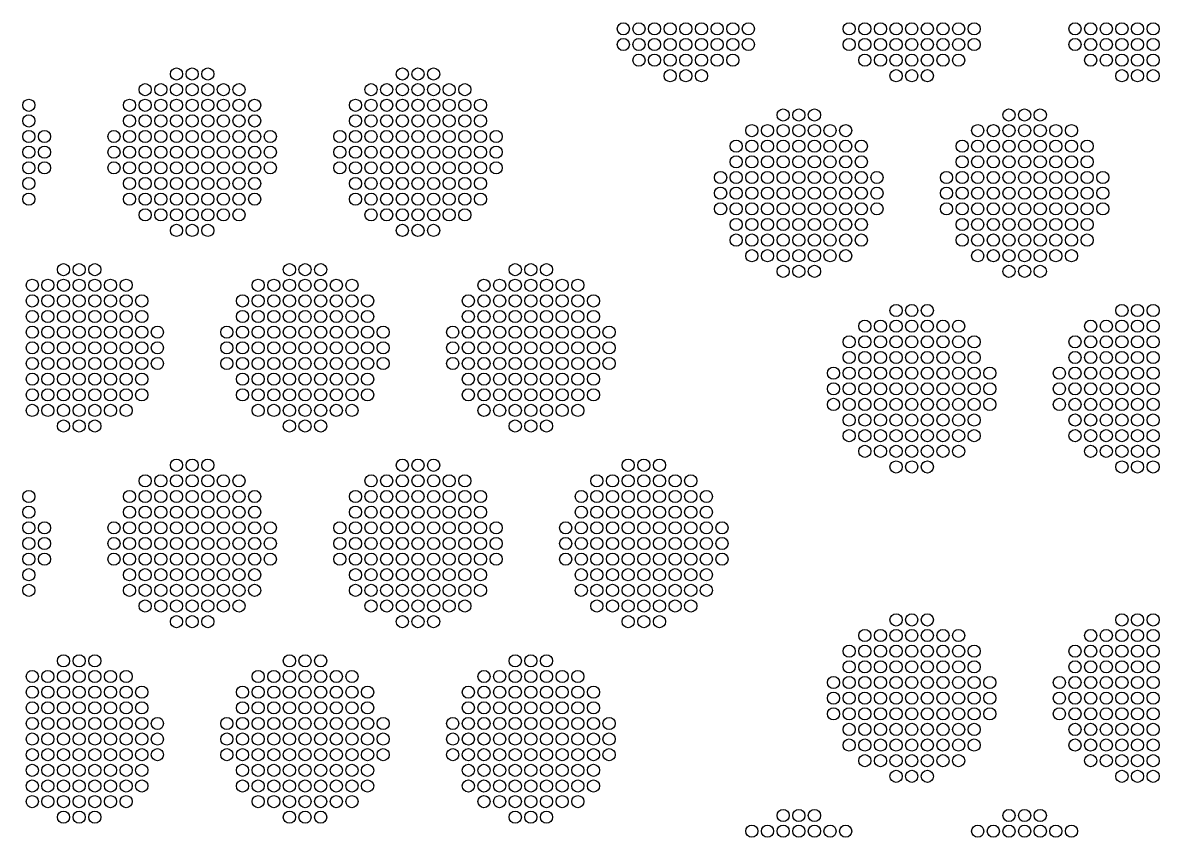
# Model space of a CAD drawing. Extents: x -49 to 54, y -38 to 38.
# Drawn here: x -36.35 to -29.81, y -28.4 to -23.71 of the extents above; entities that cross this region are included whole.
import ezdxf

# ---------------------------------------------------------------- set-up
doc = ezdxf.new("R2010")
doc.units = 0
doc.layers.add('LOWER_ELECTRODE', color=1, linetype='CONTINUOUS')

msp = doc.modelspace()

# ---------------------------------------------------------------- linework, layer by layer
at = {"layer": 'LOWER_ELECTRODE'}
for centre in [(-32.8902, -23.7439), (-32.8002, -23.7439), (-32.7102, -23.7439), (-32.6202, -23.7439), (-32.5302, -23.7439), (-32.4402, -23.7439), (-32.3502, -23.7439), (-32.2602, -23.7439), (-32.1702, -23.7439), (-31.5902, -23.7439), (-31.5002, -23.7439), (-31.4102, -23.7439), (-31.3202, -23.7439), (-31.2302, -23.7439), (-31.1402, -23.7439), (-31.0502, -23.7439), (-30.9602, -23.7439), (-30.8702, -23.7439), (-30.2902, -23.7439), (-30.2002, -23.7439), (-30.1102, -23.7439), (-30.0202, -23.7439), (-29.9302, -23.7439), (-29.8402, -23.7439), (-32.8902, -23.8339), (-32.8002, -23.8339), (-32.7102, -23.8339), (-32.6202, -23.8339), (-32.5302, -23.8339), (-32.4402, -23.8339), (-32.3502, -23.8339), (-32.2602, -23.8339), (-32.1702, -23.8339), (-31.5902, -23.8339), (-31.5002, -23.8339), (-31.4102, -23.8339), (-31.3202, -23.8339), (-31.2302, -23.8339), (-31.1402, -23.8339), (-31.0502, -23.8339), (-30.9602, -23.8339), (-30.8702, -23.8339), (-30.2902, -23.8339), (-30.2002, -23.8339), (-30.1102, -23.8339), (-30.0202, -23.8339), (-29.9302, -23.8339), (-29.8402, -23.8339), (-32.8002, -23.9239), (-32.7102, -23.9239), (-32.6202, -23.9239), (-32.5302, -23.9239), (-32.4402, -23.9239), (-32.3502, -23.9239), (-32.2602, -23.9239), (-31.5002, -23.9239), (-31.4102, -23.9239), (-31.3202, -23.9239), (-31.2302, -23.9239), (-31.1402, -23.9239), (-31.0502, -23.9239), (-30.9602, -23.9239), (-30.2002, -23.9239), (-30.1102, -23.9239), (-30.0202, -23.9239), (-29.9302, -23.9239), (-29.8402, -23.9239), (-35.4621, -24.0041), (-35.3721, -24.0041), (-35.2821, -24.0041), (-34.1621, -24.0041), (-34.0721, -24.0041), (-33.9821, -24.0041), (-32.6202, -24.0139), (-32.5302, -24.0139), (-32.4402, -24.0139), (-31.3202, -24.0139), (-31.2302, -24.0139), (-31.1402, -24.0139), (-30.0202, -24.0139), (-29.9302, -24.0139), (-29.8402, -24.0139), (-35.6421, -24.0941), (-35.5521, -24.0941), (-35.4621, -24.0941), (-35.3721, -24.0941), (-35.2821, -24.0941), (-35.1921, -24.0941), (-35.1021, -24.0941), (-34.3421, -24.0941), (-34.2521, -24.0941), (-34.1621, -24.0941), (-34.0721, -24.0941), (-33.9821, -24.0941), (-33.8921, -24.0941), (-33.8021, -24.0941), (-36.3121, -24.1841), (-35.7321, -24.1841), (-35.6421, -24.1841), (-35.5521, -24.1841), (-35.4621, -24.1841), (-35.3721, -24.1841), (-35.2821, -24.1841), (-35.1921, -24.1841), (-35.1021, -24.1841), (-35.0121, -24.1841), (-34.4321, -24.1841), (-34.3421, -24.1841), (-34.2521, -24.1841), (-34.1621, -24.1841), (-34.0721, -24.1841), (-33.9821, -24.1841), (-33.8921, -24.1841), (-33.8021, -24.1841), (-33.7121, -24.1841), (-31.9702, -24.2398), (-31.8802, -24.2398), (-31.7902, -24.2398), (-30.6702, -24.2398), (-30.5802, -24.2398), (-30.4902, -24.2398), (-36.3121, -24.2741), (-35.7321, -24.2741), (-35.6421, -24.2741), (-35.5521, -24.2741), (-35.4621, -24.2741), (-35.3721, -24.2741), (-35.2821, -24.2741), (-35.1921, -24.2741), (-35.1021, -24.2741), (-35.0121, -24.2741), (-34.4321, -24.2741), (-34.3421, -24.2741), (-34.2521, -24.2741), (-34.1621, -24.2741), (-34.0721, -24.2741), (-33.9821, -24.2741), (-33.8921, -24.2741), (-33.8021, -24.2741), (-33.7121, -24.2741), (-36.3121, -24.3641), (-36.2221, -24.3641), (-35.8221, -24.3641), (-35.7321, -24.3641), (-35.6421, -24.3641), (-35.5521, -24.3641), (-35.4621, -24.3641), (-35.3721, -24.3641), (-35.2821, -24.3641), (-35.1921, -24.3641), (-35.1021, -24.3641), (-35.0121, -24.3641), (-34.9221, -24.3641), (-34.5221, -24.3641), (-34.4321, -24.3641), (-34.3421, -24.3641), (-34.2521, -24.3641), (-34.1621, -24.3641), (-34.0721, -24.3641), (-33.9821, -24.3641), (-33.8921, -24.3641), (-33.8021, -24.3641), (-33.7121, -24.3641), (-33.6221, -24.3641), (-32.1502, -24.3298), (-32.0602, -24.3298), (-31.9702, -24.3298), (-31.8802, -24.3298), (-31.7902, -24.3298), (-31.7002, -24.3298), (-31.6102, -24.3298), (-30.8502, -24.3298), (-30.7602, -24.3298), (-30.6702, -24.3298), (-30.5802, -24.3298), (-30.4902, -24.3298), (-30.4002, -24.3298), (-30.3102, -24.3298), (-32.2402, -24.4198), (-32.1502, -24.4198), (-32.0602, -24.4198), (-31.9702, -24.4198), (-31.8802, -24.4198), (-31.7902, -24.4198), (-31.7002, -24.4198), (-31.6102, -24.4198), (-31.5202, -24.4198), (-30.9402, -24.4198), (-30.8502, -24.4198), (-30.7602, -24.4198), (-30.6702, -24.4198), (-30.5802, -24.4198), (-30.4902, -24.4198), (-30.4002, -24.4198), (-30.3102, -24.4198), (-30.2202, -24.4198), (-36.3121, -24.4541), (-36.2221, -24.4541), (-35.8221, -24.4541), (-35.7321, -24.4541), (-35.6421, -24.4541), (-35.5521, -24.4541), (-35.4621, -24.4541), (-35.3721, -24.4541), (-35.2821, -24.4541), (-35.1921, -24.4541), (-35.1021, -24.4541), (-35.0121, -24.4541), (-34.9221, -24.4541), (-34.5221, -24.4541), (-34.4321, -24.4541), (-34.3421, -24.4541), (-34.2521, -24.4541), (-34.1621, -24.4541), (-34.0721, -24.4541), (-33.9821, -24.4541), (-33.8921, -24.4541), (-33.8021, -24.4541), (-33.7121, -24.4541), (-33.6221, -24.4541), (-36.3121, -24.5441), (-36.2221, -24.5441), (-35.8221, -24.5441), (-35.7321, -24.5441), (-35.6421, -24.5441), (-35.5521, -24.5441), (-35.4621, -24.5441), (-35.3721, -24.5441), (-35.2821, -24.5441), (-35.1921, -24.5441), (-35.1021, -24.5441), (-35.0121, -24.5441), (-34.9221, -24.5441), (-34.5221, -24.5441), (-34.4321, -24.5441), (-34.3421, -24.5441), (-34.2521, -24.5441), (-34.1621, -24.5441), (-34.0721, -24.5441), (-33.9821, -24.5441), (-33.8921, -24.5441), (-33.8021, -24.5441), (-33.7121, -24.5441), (-33.6221, -24.5441), (-32.2402, -24.5098), (-32.1502, -24.5098), (-32.0602, -24.5098), (-31.9702, -24.5098), (-31.8802, -24.5098), (-31.7902, -24.5098), (-31.7002, -24.5098), (-31.6102, -24.5098), (-31.5202, -24.5098), (-30.9402, -24.5098), (-30.8502, -24.5098), (-30.7602, -24.5098), (-30.6702, -24.5098), (-30.5802, -24.5098), (-30.4902, -24.5098), (-30.4002, -24.5098), (-30.3102, -24.5098), (-30.2202, -24.5098), (-32.3302, -24.5998), (-32.2402, -24.5998), (-32.1502, -24.5998), (-32.0602, -24.5998), (-31.9702, -24.5998), (-31.8802, -24.5998), (-31.7902, -24.5998), (-31.7002, -24.5998), (-31.6102, -24.5998), (-31.5202, -24.5998), (-31.4302, -24.5998), (-31.0302, -24.5998), (-30.9402, -24.5998), (-30.8502, -24.5998), (-30.7602, -24.5998), (-30.6702, -24.5998), (-30.5802, -24.5998), (-30.4902, -24.5998), (-30.4002, -24.5998), (-30.3102, -24.5998), (-30.2202, -24.5998), (-30.1302, -24.5998), (-36.3121, -24.6341), (-35.7321, -24.6341), (-35.6421, -24.6341), (-35.5521, -24.6341), (-35.4621, -24.6341), (-35.3721, -24.6341), (-35.2821, -24.6341), (-35.1921, -24.6341), (-35.1021, -24.6341), (-35.0121, -24.6341), (-34.4321, -24.6341), (-34.3421, -24.6341), (-34.2521, -24.6341), (-34.1621, -24.6341), (-34.0721, -24.6341), (-33.9821, -24.6341), (-33.8921, -24.6341), (-33.8021, -24.6341), (-33.7121, -24.6341), (-32.3302, -24.6898), (-32.2402, -24.6898), (-32.1502, -24.6898), (-32.0602, -24.6898), (-31.9702, -24.6898), (-31.8802, -24.6898), (-31.7902, -24.6898), (-31.7002, -24.6898), (-31.6102, -24.6898), (-31.5202, -24.6898), (-31.4302, -24.6898), (-31.0302, -24.6898), (-30.9402, -24.6898), (-30.8502, -24.6898), (-30.7602, -24.6898), (-30.6702, -24.6898), (-30.5802, -24.6898), (-30.4902, -24.6898), (-30.4002, -24.6898), (-30.3102, -24.6898), (-30.2202, -24.6898), (-30.1302, -24.6898), (-36.3121, -24.7241), (-35.7321, -24.7241), (-35.6421, -24.7241), (-35.5521, -24.7241), (-35.4621, -24.7241), (-35.3721, -24.7241), (-35.2821, -24.7241), (-35.1921, -24.7241), (-35.1021, -24.7241), (-35.0121, -24.7241), (-34.4321, -24.7241), (-34.3421, -24.7241), (-34.2521, -24.7241), (-34.1621, -24.7241), (-34.0721, -24.7241), (-33.9821, -24.7241), (-33.8921, -24.7241), (-33.8021, -24.7241), (-33.7121, -24.7241), (-35.6421, -24.8141), (-35.5521, -24.8141), (-35.4621, -24.8141), (-35.3721, -24.8141), (-35.2821, -24.8141), (-35.1921, -24.8141), (-35.1021, -24.8141), (-34.3421, -24.8141), (-34.2521, -24.8141), (-34.1621, -24.8141), (-34.0721, -24.8141), (-33.9821, -24.8141), (-33.8921, -24.8141), (-33.8021, -24.8141), (-32.3302, -24.7798), (-32.2402, -24.7798), (-32.1502, -24.7798), (-32.0602, -24.7798), (-31.9702, -24.7798), (-31.8802, -24.7798), (-31.7902, -24.7798), (-31.7002, -24.7798), (-31.6102, -24.7798), (-31.5202, -24.7798), (-31.4302, -24.7798), (-31.0302, -24.7798), (-30.9402, -24.7798), (-30.8502, -24.7798), (-30.7602, -24.7798), (-30.6702, -24.7798), (-30.5802, -24.7798), (-30.4902, -24.7798), (-30.4002, -24.7798), (-30.3102, -24.7798), (-30.2202, -24.7798), (-30.1302, -24.7798), (-32.2402, -24.8698), (-32.1502, -24.8698), (-32.0602, -24.8698), (-31.9702, -24.8698), (-31.8802, -24.8698), (-31.7902, -24.8698), (-31.7002, -24.8698), (-31.6102, -24.8698), (-31.5202, -24.8698), (-30.9402, -24.8698), (-30.8502, -24.8698), (-30.7602, -24.8698), (-30.6702, -24.8698), (-30.5802, -24.8698), (-30.4902, -24.8698), (-30.4002, -24.8698), (-30.3102, -24.8698), (-30.2202, -24.8698), (-35.4621, -24.9041), (-35.3721, -24.9041), (-35.2821, -24.9041), (-34.1621, -24.9041), (-34.0721, -24.9041), (-33.9821, -24.9041), (-32.2402, -24.9598), (-32.1502, -24.9598), (-32.0602, -24.9598), (-31.9702, -24.9598), (-31.8802, -24.9598), (-31.7902, -24.9598), (-31.7002, -24.9598), (-31.6102, -24.9598), (-31.5202, -24.9598), (-30.9402, -24.9598), (-30.8502, -24.9598), (-30.7602, -24.9598), (-30.6702, -24.9598), (-30.5802, -24.9598), (-30.4902, -24.9598), (-30.4002, -24.9598), (-30.3102, -24.9598), (-30.2202, -24.9598), (-32.1502, -25.0498), (-32.0602, -25.0498), (-31.9702, -25.0498), (-31.8802, -25.0498), (-31.7902, -25.0498), (-31.7002, -25.0498), (-31.6102, -25.0498), (-30.8502, -25.0498), (-30.7602, -25.0498), (-30.6702, -25.0498), (-30.5802, -25.0498), (-30.4902, -25.0498), (-30.4002, -25.0498), (-30.3102, -25.0498), (-36.1121, -25.13), (-36.0221, -25.13), (-35.9321, -25.13), (-34.8121, -25.13), (-34.7221, -25.13), (-34.6321, -25.13), (-33.5121, -25.13), (-33.4221, -25.13), (-33.3321, -25.13), (-31.9702, -25.1398), (-31.8802, -25.1398), (-31.7902, -25.1398), (-30.6702, -25.1398), (-30.5802, -25.1398), (-30.4902, -25.1398), (-36.2921, -25.22), (-36.2021, -25.22), (-36.1121, -25.22), (-36.0221, -25.22), (-35.9321, -25.22), (-35.8421, -25.22), (-35.7521, -25.22), (-34.9921, -25.22), (-34.9021, -25.22), (-34.8121, -25.22), (-34.7221, -25.22), (-34.6321, -25.22), (-34.5421, -25.22), (-34.4521, -25.22), (-33.6921, -25.22), (-33.6021, -25.22), (-33.5121, -25.22), (-33.4221, -25.22), (-33.3321, -25.22), (-33.2421, -25.22), (-33.1521, -25.22), (-36.2921, -25.31), (-36.2021, -25.31), (-36.1121, -25.31), (-36.0221, -25.31), (-35.9321, -25.31), (-35.8421, -25.31), (-35.7521, -25.31), (-35.6621, -25.31), (-35.0821, -25.31), (-34.9921, -25.31), (-34.9021, -25.31), (-34.8121, -25.31), (-34.7221, -25.31), (-34.6321, -25.31), (-34.5421, -25.31), (-34.4521, -25.31), (-34.3621, -25.31), (-33.7821, -25.31), (-33.6921, -25.31), (-33.6021, -25.31), (-33.5121, -25.31), (-33.4221, -25.31), (-33.3321, -25.31), (-33.2421, -25.31), (-33.1521, -25.31), (-33.0621, -25.31), (-36.2921, -25.4), (-36.2021, -25.4), (-36.1121, -25.4), (-36.0221, -25.4), (-35.9321, -25.4), (-35.8421, -25.4), (-35.7521, -25.4), (-35.6621, -25.4), (-35.0821, -25.4), (-34.9921, -25.4), (-34.9021, -25.4), (-34.8121, -25.4), (-34.7221, -25.4), (-34.6321, -25.4), (-34.5421, -25.4), (-34.4521, -25.4), (-34.3621, -25.4), (-33.7821, -25.4), (-33.6921, -25.4), (-33.6021, -25.4), (-33.5121, -25.4), (-33.4221, -25.4), (-33.3321, -25.4), (-33.2421, -25.4), (-33.1521, -25.4), (-33.0621, -25.4), (-31.3202, -25.3656), (-31.2302, -25.3656), (-31.1402, -25.3656), (-30.0202, -25.3656), (-29.9302, -25.3656), (-29.8402, -25.3656), (-31.5002, -25.4556), (-31.4102, -25.4556), (-31.3202, -25.4556), (-31.2302, -25.4556), (-31.1402, -25.4556), (-31.0502, -25.4556), (-30.9602, -25.4556), (-30.2002, -25.4556), (-30.1102, -25.4556), (-30.0202, -25.4556), (-29.9302, -25.4556), (-29.8402, -25.4556), (-36.2921, -25.49), (-36.2021, -25.49), (-36.1121, -25.49), (-36.0221, -25.49), (-35.9321, -25.49), (-35.8421, -25.49), (-35.7521, -25.49), (-35.6621, -25.49), (-35.5721, -25.49), (-35.1721, -25.49), (-35.0821, -25.49), (-34.9921, -25.49), (-34.9021, -25.49), (-34.8121, -25.49), (-34.7221, -25.49), (-34.6321, -25.49), (-34.5421, -25.49), (-34.4521, -25.49), (-34.3621, -25.49), (-34.2721, -25.49), (-33.8721, -25.49), (-33.7821, -25.49), (-33.6921, -25.49), (-33.6021, -25.49), (-33.5121, -25.49), (-33.4221, -25.49), (-33.3321, -25.49), (-33.2421, -25.49), (-33.1521, -25.49), (-33.0621, -25.49), (-32.9721, -25.49), (-31.5902, -25.5456), (-31.5002, -25.5456), (-31.4102, -25.5456), (-31.3202, -25.5456), (-31.2302, -25.5456), (-31.1402, -25.5456), (-31.0502, -25.5456), (-30.9602, -25.5456), (-30.8702, -25.5456), (-30.2902, -25.5456), (-30.2002, -25.5456), (-30.1102, -25.5456), (-30.0202, -25.5456), (-29.9302, -25.5456), (-29.8402, -25.5456), (-36.2921, -25.58), (-36.2021, -25.58), (-36.1121, -25.58), (-36.0221, -25.58), (-35.9321, -25.58), (-35.8421, -25.58), (-35.7521, -25.58), (-35.6621, -25.58), (-35.5721, -25.58), (-35.1721, -25.58), (-35.0821, -25.58), (-34.9921, -25.58), (-34.9021, -25.58), (-34.8121, -25.58), (-34.7221, -25.58), (-34.6321, -25.58), (-34.5421, -25.58), (-34.4521, -25.58), (-34.3621, -25.58), (-34.2721, -25.58), (-33.8721, -25.58), (-33.7821, -25.58), (-33.6921, -25.58), (-33.6021, -25.58), (-33.5121, -25.58), (-33.4221, -25.58), (-33.3321, -25.58), (-33.2421, -25.58), (-33.1521, -25.58), (-33.0621, -25.58), (-32.9721, -25.58), (-36.2921, -25.67), (-36.2021, -25.67), (-36.1121, -25.67), (-36.0221, -25.67), (-35.9321, -25.67), (-35.8421, -25.67), (-35.7521, -25.67), (-35.6621, -25.67), (-35.5721, -25.67), (-35.1721, -25.67), (-35.0821, -25.67), (-34.9921, -25.67), (-34.9021, -25.67), (-34.8121, -25.67), (-34.7221, -25.67), (-34.6321, -25.67), (-34.5421, -25.67), (-34.4521, -25.67), (-34.3621, -25.67), (-34.2721, -25.67), (-33.8721, -25.67), (-33.7821, -25.67), (-33.6921, -25.67), (-33.6021, -25.67), (-33.5121, -25.67), (-33.4221, -25.67), (-33.3321, -25.67), (-33.2421, -25.67), (-33.1521, -25.67), (-33.0621, -25.67), (-32.9721, -25.67), (-31.5902, -25.6356), (-31.5002, -25.6356), (-31.4102, -25.6356), (-31.3202, -25.6356), (-31.2302, -25.6356), (-31.1402, -25.6356), (-31.0502, -25.6356), (-30.9602, -25.6356), (-30.8702, -25.6356), (-30.2902, -25.6356), (-30.2002, -25.6356), (-30.1102, -25.6356), (-30.0202, -25.6356), (-29.9302, -25.6356), (-29.8402, -25.6356), (-31.6802, -25.7256), (-31.5902, -25.7256), (-31.5002, -25.7256), (-31.4102, -25.7256), (-31.3202, -25.7256), (-31.2302, -25.7256), (-31.1402, -25.7256), (-31.0502, -25.7256), (-30.9602, -25.7256), (-30.8702, -25.7256), (-30.7802, -25.7256), (-30.3802, -25.7256), (-30.2902, -25.7256), (-30.2002, -25.7256), (-30.1102, -25.7256), (-30.0202, -25.7256), (-29.9302, -25.7256), (-29.8402, -25.7256), (-36.2921, -25.76), (-36.2021, -25.76), (-36.1121, -25.76), (-36.0221, -25.76), (-35.9321, -25.76), (-35.8421, -25.76), (-35.7521, -25.76), (-35.6621, -25.76), (-35.0821, -25.76), (-34.9921, -25.76), (-34.9021, -25.76), (-34.8121, -25.76), (-34.7221, -25.76), (-34.6321, -25.76), (-34.5421, -25.76), (-34.4521, -25.76), (-34.3621, -25.76), (-33.7821, -25.76), (-33.6921, -25.76), (-33.6021, -25.76), (-33.5121, -25.76), (-33.4221, -25.76), (-33.3321, -25.76), (-33.2421, -25.76), (-33.1521, -25.76), (-33.0621, -25.76), (-36.2921, -25.85), (-36.2021, -25.85), (-36.1121, -25.85), (-36.0221, -25.85), (-35.9321, -25.85), (-35.8421, -25.85), (-35.7521, -25.85), (-35.6621, -25.85), (-35.0821, -25.85), (-34.9921, -25.85), (-34.9021, -25.85), (-34.8121, -25.85), (-34.7221, -25.85), (-34.6321, -25.85), (-34.5421, -25.85), (-34.4521, -25.85), (-34.3621, -25.85), (-33.7821, -25.85), (-33.6921, -25.85), (-33.6021, -25.85), (-33.5121, -25.85), (-33.4221, -25.85), (-33.3321, -25.85), (-33.2421, -25.85), (-33.1521, -25.85), (-33.0621, -25.85), (-31.6802, -25.8156), (-31.5902, -25.8156), (-31.5002, -25.8156), (-31.4102, -25.8156), (-31.3202, -25.8156), (-31.2302, -25.8156), (-31.1402, -25.8156), (-31.0502, -25.8156), (-30.9602, -25.8156), (-30.8702, -25.8156), (-30.7802, -25.8156), (-30.3802, -25.8156), (-30.2902, -25.8156), (-30.2002, -25.8156), (-30.1102, -25.8156), (-30.0202, -25.8156), (-29.9302, -25.8156), (-29.8402, -25.8156), (-36.2921, -25.94), (-36.2021, -25.94), (-36.1121, -25.94), (-36.0221, -25.94), (-35.9321, -25.94), (-35.8421, -25.94), (-35.7521, -25.94), (-34.9921, -25.94), (-34.9021, -25.94), (-34.8121, -25.94), (-34.7221, -25.94), (-34.6321, -25.94), (-34.5421, -25.94), (-34.4521, -25.94), (-33.6921, -25.94), (-33.6021, -25.94), (-33.5121, -25.94), (-33.4221, -25.94), (-33.3321, -25.94), (-33.2421, -25.94), (-33.1521, -25.94), (-31.6802, -25.9056), (-31.5902, -25.9056), (-31.5002, -25.9056), (-31.4102, -25.9056), (-31.3202, -25.9056), (-31.2302, -25.9056), (-31.1402, -25.9056), (-31.0502, -25.9056), (-30.9602, -25.9056), (-30.8702, -25.9056), (-30.7802, -25.9056), (-30.3802, -25.9056), (-30.2902, -25.9056), (-30.2002, -25.9056), (-30.1102, -25.9056), (-30.0202, -25.9056), (-29.9302, -25.9056), (-29.8402, -25.9056), (-31.5902, -25.9956), (-31.5002, -25.9956), (-31.4102, -25.9956), (-31.3202, -25.9956), (-31.2302, -25.9956), (-31.1402, -25.9956), (-31.0502, -25.9956), (-30.9602, -25.9956), (-30.8702, -25.9956), (-30.2902, -25.9956), (-30.2002, -25.9956), (-30.1102, -25.9956), (-30.0202, -25.9956), (-29.9302, -25.9956), (-29.8402, -25.9956), (-36.1121, -26.03), (-36.0221, -26.03), (-35.9321, -26.03), (-34.8121, -26.03), (-34.7221, -26.03), (-34.6321, -26.03), (-33.5121, -26.03), (-33.4221, -26.03), (-33.3321, -26.03), (-31.5902, -26.0856), (-31.5002, -26.0856), (-31.4102, -26.0856), (-31.3202, -26.0856), (-31.2302, -26.0856), (-31.1402, -26.0856), (-31.0502, -26.0856), (-30.9602, -26.0856), (-30.8702, -26.0856), (-30.2902, -26.0856), (-30.2002, -26.0856), (-30.1102, -26.0856), (-30.0202, -26.0856), (-29.9302, -26.0856), (-29.8402, -26.0856), (-31.5002, -26.1756), (-31.4102, -26.1756), (-31.3202, -26.1756), (-31.2302, -26.1756), (-31.1402, -26.1756), (-31.0502, -26.1756), (-30.9602, -26.1756), (-30.2002, -26.1756), (-30.1102, -26.1756), (-30.0202, -26.1756), (-29.9302, -26.1756), (-29.8402, -26.1756), (-35.4621, -26.2558), (-35.3721, -26.2558), (-35.2821, -26.2558), (-34.1621, -26.2558), (-34.0721, -26.2558), (-33.9821, -26.2558), (-32.8621, -26.2558), (-32.7721, -26.2558), (-32.6821, -26.2558), (-31.3202, -26.2656), (-31.2302, -26.2656), (-31.1402, -26.2656), (-30.0202, -26.2656), (-29.9302, -26.2656), (-29.8402, -26.2656), (-35.6421, -26.3458), (-35.5521, -26.3458), (-35.4621, -26.3458), (-35.3721, -26.3458), (-35.2821, -26.3458), (-35.1921, -26.3458), (-35.1021, -26.3458), (-34.3421, -26.3458), (-34.2521, -26.3458), (-34.1621, -26.3458), (-34.0721, -26.3458), (-33.9821, -26.3458), (-33.8921, -26.3458), (-33.8021, -26.3458), (-33.0421, -26.3458), (-32.9521, -26.3458), (-32.8621, -26.3458), (-32.7721, -26.3458), (-32.6821, -26.3458), (-32.5921, -26.3458), (-32.5021, -26.3458), (-36.3121, -26.4358), (-35.7321, -26.4358), (-35.6421, -26.4358), (-35.5521, -26.4358), (-35.4621, -26.4358), (-35.3721, -26.4358), (-35.2821, -26.4358), (-35.1921, -26.4358), (-35.1021, -26.4358), (-35.0121, -26.4358), (-34.4321, -26.4358), (-34.3421, -26.4358), (-34.2521, -26.4358), (-34.1621, -26.4358), (-34.0721, -26.4358), (-33.9821, -26.4358), (-33.8921, -26.4358), (-33.8021, -26.4358), (-33.7121, -26.4358), (-33.1321, -26.4358), (-33.0421, -26.4358), (-32.9521, -26.4358), (-32.8621, -26.4358), (-32.7721, -26.4358), (-32.6821, -26.4358), (-32.5921, -26.4358), (-32.5021, -26.4358), (-32.4121, -26.4358), (-36.3121, -26.5258), (-35.7321, -26.5258), (-35.6421, -26.5258), (-35.5521, -26.5258), (-35.4621, -26.5258), (-35.3721, -26.5258), (-35.2821, -26.5258), (-35.1921, -26.5258), (-35.1021, -26.5258), (-35.0121, -26.5258), (-34.4321, -26.5258), (-34.3421, -26.5258), (-34.2521, -26.5258), (-34.1621, -26.5258), (-34.0721, -26.5258), (-33.9821, -26.5258), (-33.8921, -26.5258), (-33.8021, -26.5258), (-33.7121, -26.5258), (-33.1321, -26.5258), (-33.0421, -26.5258), (-32.9521, -26.5258), (-32.8621, -26.5258), (-32.7721, -26.5258), (-32.6821, -26.5258), (-32.5921, -26.5258), (-32.5021, -26.5258), (-32.4121, -26.5258), (-36.3121, -26.6158), (-36.2221, -26.6158), (-35.8221, -26.6158), (-35.7321, -26.6158), (-35.6421, -26.6158), (-35.5521, -26.6158), (-35.4621, -26.6158), (-35.3721, -26.6158), (-35.2821, -26.6158), (-35.1921, -26.6158), (-35.1021, -26.6158), (-35.0121, -26.6158), (-34.9221, -26.6158), (-34.5221, -26.6158), (-34.4321, -26.6158), (-34.3421, -26.6158), (-34.2521, -26.6158), (-34.1621, -26.6158), (-34.0721, -26.6158), (-33.9821, -26.6158), (-33.8921, -26.6158), (-33.8021, -26.6158), (-33.7121, -26.6158), (-33.6221, -26.6158), (-33.2221, -26.6158), (-33.1321, -26.6158), (-33.0421, -26.6158), (-32.9521, -26.6158), (-32.8621, -26.6158), (-32.7721, -26.6158), (-32.6821, -26.6158), (-32.5921, -26.6158), (-32.5021, -26.6158), (-32.4121, -26.6158), (-32.3221, -26.6158), (-36.3121, -26.7058), (-36.2221, -26.7058), (-35.8221, -26.7058), (-35.7321, -26.7058), (-35.6421, -26.7058), (-35.5521, -26.7058), (-35.4621, -26.7058), (-35.3721, -26.7058), (-35.2821, -26.7058), (-35.1921, -26.7058), (-35.1021, -26.7058), (-35.0121, -26.7058), (-34.9221, -26.7058), (-34.5221, -26.7058), (-34.4321, -26.7058), (-34.3421, -26.7058), (-34.2521, -26.7058), (-34.1621, -26.7058), (-34.0721, -26.7058), (-33.9821, -26.7058), (-33.8921, -26.7058), (-33.8021, -26.7058), (-33.7121, -26.7058), (-33.6221, -26.7058), (-33.2221, -26.7058), (-33.1321, -26.7058), (-33.0421, -26.7058), (-32.9521, -26.7058), (-32.8621, -26.7058), (-32.7721, -26.7058), (-32.6821, -26.7058), (-32.5921, -26.7058), (-32.5021, -26.7058), (-32.4121, -26.7058), (-32.3221, -26.7058), (-36.3121, -26.7958), (-36.2221, -26.7958), (-35.8221, -26.7958), (-35.7321, -26.7958), (-35.6421, -26.7958), (-35.5521, -26.7958), (-35.4621, -26.7958), (-35.3721, -26.7958), (-35.2821, -26.7958), (-35.1921, -26.7958), (-35.1021, -26.7958), (-35.0121, -26.7958), (-34.9221, -26.7958), (-34.5221, -26.7958), (-34.4321, -26.7958), (-34.3421, -26.7958), (-34.2521, -26.7958), (-34.1621, -26.7958), (-34.0721, -26.7958), (-33.9821, -26.7958), (-33.8921, -26.7958), (-33.8021, -26.7958), (-33.7121, -26.7958), (-33.6221, -26.7958), (-33.2221, -26.7958), (-33.1321, -26.7958), (-33.0421, -26.7958), (-32.9521, -26.7958), (-32.8621, -26.7958), (-32.7721, -26.7958), (-32.6821, -26.7958), (-32.5921, -26.7958), (-32.5021, -26.7958), (-32.4121, -26.7958), (-32.3221, -26.7958), (-36.3121, -26.8858), (-35.7321, -26.8858), (-35.6421, -26.8858), (-35.5521, -26.8858), (-35.4621, -26.8858), (-35.3721, -26.8858), (-35.2821, -26.8858), (-35.1921, -26.8858), (-35.1021, -26.8858), (-35.0121, -26.8858), (-34.4321, -26.8858), (-34.3421, -26.8858), (-34.2521, -26.8858), (-34.1621, -26.8858), (-34.0721, -26.8858), (-33.9821, -26.8858), (-33.8921, -26.8858), (-33.8021, -26.8858), (-33.7121, -26.8858), (-33.1321, -26.8858), (-33.0421, -26.8858), (-32.9521, -26.8858), (-32.8621, -26.8858), (-32.7721, -26.8858), (-32.6821, -26.8858), (-32.5921, -26.8858), (-32.5021, -26.8858), (-32.4121, -26.8858), (-36.3121, -26.9758), (-35.7321, -26.9758), (-35.6421, -26.9758), (-35.5521, -26.9758), (-35.4621, -26.9758), (-35.3721, -26.9758), (-35.2821, -26.9758), (-35.1921, -26.9758), (-35.1021, -26.9758), (-35.0121, -26.9758), (-34.4321, -26.9758), (-34.3421, -26.9758), (-34.2521, -26.9758), (-34.1621, -26.9758), (-34.0721, -26.9758), (-33.9821, -26.9758), (-33.8921, -26.9758), (-33.8021, -26.9758), (-33.7121, -26.9758), (-33.1321, -26.9758), (-33.0421, -26.9758), (-32.9521, -26.9758), (-32.8621, -26.9758), (-32.7721, -26.9758), (-32.6821, -26.9758), (-32.5921, -26.9758), (-32.5021, -26.9758), (-32.4121, -26.9758), (-35.6421, -27.0658), (-35.5521, -27.0658), (-35.4621, -27.0658), (-35.3721, -27.0658), (-35.2821, -27.0658), (-35.1921, -27.0658), (-35.1021, -27.0658), (-34.3421, -27.0658), (-34.2521, -27.0658), (-34.1621, -27.0658), (-34.0721, -27.0658), (-33.9821, -27.0658), (-33.8921, -27.0658), (-33.8021, -27.0658), (-33.0421, -27.0658), (-32.9521, -27.0658), (-32.8621, -27.0658), (-32.7721, -27.0658), (-32.6821, -27.0658), (-32.5921, -27.0658), (-32.5021, -27.0658), (-35.4621, -27.1558), (-35.3721, -27.1558), (-35.2821, -27.1558), (-34.1621, -27.1558), (-34.0721, -27.1558), (-33.9821, -27.1558), (-32.8621, -27.1558), (-32.7721, -27.1558), (-32.6821, -27.1558), (-31.3202, -27.146), (-31.2302, -27.146), (-31.1402, -27.146), (-30.0202, -27.146), (-29.9302, -27.146), (-29.8402, -27.146), (-31.5002, -27.236), (-31.4102, -27.236), (-31.3202, -27.236), (-31.2302, -27.236), (-31.1402, -27.236), (-31.0502, -27.236), (-30.9602, -27.236), (-30.2002, -27.236), (-30.1102, -27.236), (-30.0202, -27.236), (-29.9302, -27.236), (-29.8402, -27.236), (-31.5902, -27.326), (-31.5002, -27.326), (-31.4102, -27.326), (-31.3202, -27.326), (-31.2302, -27.326), (-31.1402, -27.326), (-31.0502, -27.326), (-30.9602, -27.326), (-30.8702, -27.326), (-30.2902, -27.326), (-30.2002, -27.326), (-30.1102, -27.326), (-30.0202, -27.326), (-29.9302, -27.326), (-29.8402, -27.326), (-36.1121, -27.3816), (-36.0221, -27.3816), (-35.9321, -27.3816), (-34.8121, -27.3816), (-34.7221, -27.3816), (-34.6321, -27.3816), (-33.5121, -27.3816), (-33.4221, -27.3816), (-33.3321, -27.3816), (-31.5902, -27.416), (-31.5002, -27.416), (-31.4102, -27.416), (-31.3202, -27.416), (-31.2302, -27.416), (-31.1402, -27.416), (-31.0502, -27.416), (-30.9602, -27.416), (-30.8702, -27.416), (-30.2902, -27.416), (-30.2002, -27.416), (-30.1102, -27.416), (-30.0202, -27.416), (-29.9302, -27.416), (-29.8402, -27.416), (-36.2921, -27.4716), (-36.2021, -27.4716), (-36.1121, -27.4716), (-36.0221, -27.4716), (-35.9321, -27.4716), (-35.8421, -27.4716), (-35.7521, -27.4716), (-34.9921, -27.4716), (-34.9021, -27.4716), (-34.8121, -27.4716), (-34.7221, -27.4716), (-34.6321, -27.4716), (-34.5421, -27.4716), (-34.4521, -27.4716), (-33.6921, -27.4716), (-33.6021, -27.4716), (-33.5121, -27.4716), (-33.4221, -27.4716), (-33.3321, -27.4716), (-33.2421, -27.4716), (-33.1521, -27.4716), (-31.6802, -27.506), (-31.5902, -27.506), (-31.5002, -27.506), (-31.4102, -27.506), (-31.3202, -27.506), (-31.2302, -27.506), (-31.1402, -27.506), (-31.0502, -27.506), (-30.9602, -27.506), (-30.8702, -27.506), (-30.7802, -27.506), (-30.3802, -27.506), (-30.2902, -27.506), (-30.2002, -27.506), (-30.1102, -27.506), (-30.0202, -27.506), (-29.9302, -27.506), (-29.8402, -27.506), (-36.2921, -27.5616), (-36.2021, -27.5616), (-36.1121, -27.5616), (-36.0221, -27.5616), (-35.9321, -27.5616), (-35.8421, -27.5616), (-35.7521, -27.5616), (-35.6621, -27.5616), (-35.0821, -27.5616), (-34.9921, -27.5616), (-34.9021, -27.5616), (-34.8121, -27.5616), (-34.7221, -27.5616), (-34.6321, -27.5616), (-34.5421, -27.5616), (-34.4521, -27.5616), (-34.3621, -27.5616), (-33.7821, -27.5616), (-33.6921, -27.5616), (-33.6021, -27.5616), (-33.5121, -27.5616), (-33.4221, -27.5616), (-33.3321, -27.5616), (-33.2421, -27.5616), (-33.1521, -27.5616), (-33.0621, -27.5616), (-31.6802, -27.596), (-31.5902, -27.596), (-31.5002, -27.596), (-31.4102, -27.596), (-31.3202, -27.596), (-31.2302, -27.596), (-31.1402, -27.596), (-31.0502, -27.596), (-30.9602, -27.596), (-30.8702, -27.596), (-30.7802, -27.596), (-30.3802, -27.596), (-30.2902, -27.596), (-30.2002, -27.596), (-30.1102, -27.596), (-30.0202, -27.596), (-29.9302, -27.596), (-29.8402, -27.596), (-36.2921, -27.6516), (-36.2021, -27.6516), (-36.1121, -27.6516), (-36.0221, -27.6516), (-35.9321, -27.6516), (-35.8421, -27.6516), (-35.7521, -27.6516), (-35.6621, -27.6516), (-35.0821, -27.6516), (-34.9921, -27.6516), (-34.9021, -27.6516), (-34.8121, -27.6516), (-34.7221, -27.6516), (-34.6321, -27.6516), (-34.5421, -27.6516), (-34.4521, -27.6516), (-34.3621, -27.6516), (-33.7821, -27.6516), (-33.6921, -27.6516), (-33.6021, -27.6516), (-33.5121, -27.6516), (-33.4221, -27.6516), (-33.3321, -27.6516), (-33.2421, -27.6516), (-33.1521, -27.6516), (-33.0621, -27.6516), (-31.6802, -27.686), (-31.5902, -27.686), (-31.5002, -27.686), (-31.4102, -27.686), (-31.3202, -27.686), (-31.2302, -27.686), (-31.1402, -27.686), (-31.0502, -27.686), (-30.9602, -27.686), (-30.8702, -27.686), (-30.7802, -27.686), (-30.3802, -27.686), (-30.2902, -27.686), (-30.2002, -27.686), (-30.1102, -27.686), (-30.0202, -27.686), (-29.9302, -27.686), (-29.8402, -27.686), (-36.2921, -27.7416), (-36.2021, -27.7416), (-36.1121, -27.7416), (-36.0221, -27.7416), (-35.9321, -27.7416), (-35.8421, -27.7416), (-35.7521, -27.7416), (-35.6621, -27.7416), (-35.5721, -27.7416), (-35.1721, -27.7416), (-35.0821, -27.7416), (-34.9921, -27.7416), (-34.9021, -27.7416), (-34.8121, -27.7416), (-34.7221, -27.7416), (-34.6321, -27.7416), (-34.5421, -27.7416), (-34.4521, -27.7416), (-34.3621, -27.7416), (-34.2721, -27.7416), (-33.8721, -27.7416), (-33.7821, -27.7416), (-33.6921, -27.7416), (-33.6021, -27.7416), (-33.5121, -27.7416), (-33.4221, -27.7416), (-33.3321, -27.7416), (-33.2421, -27.7416), (-33.1521, -27.7416), (-33.0621, -27.7416), (-32.9721, -27.7416), (-36.2921, -27.8316), (-36.2021, -27.8316), (-36.1121, -27.8316), (-36.0221, -27.8316), (-35.9321, -27.8316), (-35.8421, -27.8316), (-35.7521, -27.8316), (-35.6621, -27.8316), (-35.5721, -27.8316), (-35.1721, -27.8316), (-35.0821, -27.8316), (-34.9921, -27.8316), (-34.9021, -27.8316), (-34.8121, -27.8316), (-34.7221, -27.8316), (-34.6321, -27.8316), (-34.5421, -27.8316), (-34.4521, -27.8316), (-34.3621, -27.8316), (-34.2721, -27.8316), (-33.8721, -27.8316), (-33.7821, -27.8316), (-33.6921, -27.8316), (-33.6021, -27.8316), (-33.5121, -27.8316), (-33.4221, -27.8316), (-33.3321, -27.8316), (-33.2421, -27.8316), (-33.1521, -27.8316), (-33.0621, -27.8316), (-32.9721, -27.8316), (-31.5902, -27.776), (-31.5002, -27.776), (-31.4102, -27.776), (-31.3202, -27.776), (-31.2302, -27.776), (-31.1402, -27.776), (-31.0502, -27.776), (-30.9602, -27.776), (-30.8702, -27.776), (-30.2902, -27.776), (-30.2002, -27.776), (-30.1102, -27.776), (-30.0202, -27.776), (-29.9302, -27.776), (-29.8402, -27.776), (-31.5902, -27.866), (-31.5002, -27.866), (-31.4102, -27.866), (-31.3202, -27.866), (-31.2302, -27.866), (-31.1402, -27.866), (-31.0502, -27.866), (-30.9602, -27.866), (-30.8702, -27.866), (-30.2902, -27.866), (-30.2002, -27.866), (-30.1102, -27.866), (-30.0202, -27.866), (-29.9302, -27.866), (-29.8402, -27.866), (-36.2921, -27.9216), (-36.2021, -27.9216), (-36.1121, -27.9216), (-36.0221, -27.9216), (-35.9321, -27.9216), (-35.8421, -27.9216), (-35.7521, -27.9216), (-35.6621, -27.9216), (-35.5721, -27.9216), (-35.1721, -27.9216), (-35.0821, -27.9216), (-34.9921, -27.9216), (-34.9021, -27.9216), (-34.8121, -27.9216), (-34.7221, -27.9216), (-34.6321, -27.9216), (-34.5421, -27.9216), (-34.4521, -27.9216), (-34.3621, -27.9216), (-34.2721, -27.9216), (-33.8721, -27.9216), (-33.7821, -27.9216), (-33.6921, -27.9216), (-33.6021, -27.9216), (-33.5121, -27.9216), (-33.4221, -27.9216), (-33.3321, -27.9216), (-33.2421, -27.9216), (-33.1521, -27.9216), (-33.0621, -27.9216), (-32.9721, -27.9216), (-31.5002, -27.956), (-31.4102, -27.956), (-31.3202, -27.956), (-31.2302, -27.956), (-31.1402, -27.956), (-31.0502, -27.956), (-30.9602, -27.956), (-30.2002, -27.956), (-30.1102, -27.956), (-30.0202, -27.956), (-29.9302, -27.956), (-29.8402, -27.956), (-36.2921, -28.0116), (-36.2021, -28.0116), (-36.1121, -28.0116), (-36.0221, -28.0116), (-35.9321, -28.0116), (-35.8421, -28.0116), (-35.7521, -28.0116), (-35.6621, -28.0116), (-35.0821, -28.0116), (-34.9921, -28.0116), (-34.9021, -28.0116), (-34.8121, -28.0116), (-34.7221, -28.0116), (-34.6321, -28.0116), (-34.5421, -28.0116), (-34.4521, -28.0116), (-34.3621, -28.0116), (-33.7821, -28.0116), (-33.6921, -28.0116), (-33.6021, -28.0116), (-33.5121, -28.0116), (-33.4221, -28.0116), (-33.3321, -28.0116), (-33.2421, -28.0116), (-33.1521, -28.0116), (-33.0621, -28.0116), (-31.3202, -28.046), (-31.2302, -28.046), (-31.1402, -28.046), (-30.0202, -28.046), (-29.9302, -28.046), (-29.8402, -28.046), (-36.2921, -28.1016), (-36.2021, -28.1016), (-36.1121, -28.1016), (-36.0221, -28.1016), (-35.9321, -28.1016), (-35.8421, -28.1016), (-35.7521, -28.1016), (-35.6621, -28.1016), (-35.0821, -28.1016), (-34.9921, -28.1016), (-34.9021, -28.1016), (-34.8121, -28.1016), (-34.7221, -28.1016), (-34.6321, -28.1016), (-34.5421, -28.1016), (-34.4521, -28.1016), (-34.3621, -28.1016), (-33.7821, -28.1016), (-33.6921, -28.1016), (-33.6021, -28.1016), (-33.5121, -28.1016), (-33.4221, -28.1016), (-33.3321, -28.1016), (-33.2421, -28.1016), (-33.1521, -28.1016), (-33.0621, -28.1016), (-36.2921, -28.1916), (-36.2021, -28.1916), (-36.1121, -28.1916), (-36.0221, -28.1916), (-35.9321, -28.1916), (-35.8421, -28.1916), (-35.7521, -28.1916), (-34.9921, -28.1916), (-34.9021, -28.1916), (-34.8121, -28.1916), (-34.7221, -28.1916), (-34.6321, -28.1916), (-34.5421, -28.1916), (-34.4521, -28.1916), (-33.6921, -28.1916), (-33.6021, -28.1916), (-33.5121, -28.1916), (-33.4221, -28.1916), (-33.3321, -28.1916), (-33.2421, -28.1916), (-33.1521, -28.1916), (-36.1121, -28.2816), (-36.0221, -28.2816), (-35.9321, -28.2816), (-34.8121, -28.2816), (-34.7221, -28.2816), (-34.6321, -28.2816), (-33.5121, -28.2816), (-33.4221, -28.2816), (-33.3321, -28.2816), (-31.9702, -28.2718), (-31.8802, -28.2718), (-31.7902, -28.2718), (-30.6702, -28.2718), (-30.5802, -28.2718), (-30.4902, -28.2718), (-32.1502, -28.3618), (-32.0602, -28.3618), (-31.9702, -28.3618), (-31.8802, -28.3618), (-31.7902, -28.3618), (-31.7002, -28.3618), (-31.6102, -28.3618), (-30.8502, -28.3618), (-30.7602, -28.3618), (-30.6702, -28.3618), (-30.5802, -28.3618), (-30.4902, -28.3618), (-30.4002, -28.3618), (-30.3102, -28.3618)]:
    msp.add_circle(centre, 0.035, dxfattribs=at)

doc.saveas('drawing.dxf')
